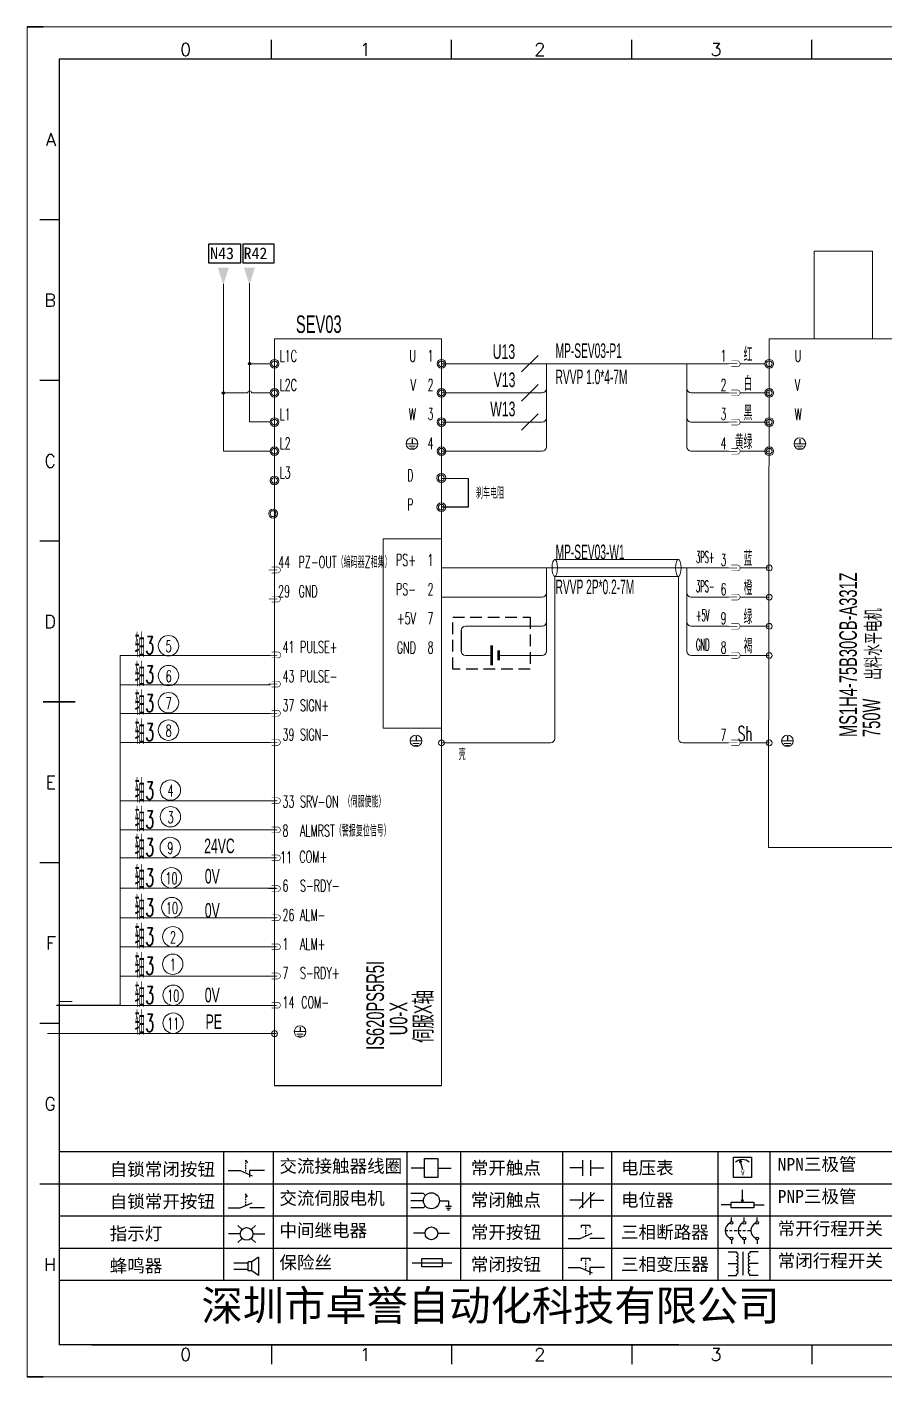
# Model space of a CAD drawing. Header units: millimetres. Extents: x 15130 to 37766, y 5931 to 11073.
# Drawn here: x 36306.5 to 36453.6, y 5930.6 to 6162.1 of the extents above; entities that cross this region are included whole.
import ezdxf
from ezdxf.enums import TextEntityAlignment as Align

# ---------------------------------------------------------------- set-up
doc = ezdxf.new("R2010")
doc.units = ezdxf.units.MM
doc.linetypes.add('DASHED', pattern=[0.75, 0.5, -0.25])
doc.layers.add('1', color=3, linetype='Continuous', lineweight=20)
doc.layers.add('Dimension', color=3, linetype='Continuous', lineweight=13)
for name, color, linetype in [('AE_BOR', 1, 'Continuous'), ('MISC', 2, 'Continuous'), ('SYMS', 7, 'Continuous')]:
    doc.layers.add(name, color=color, linetype=linetype)
doc.styles.get("Standard").update_dxf_attribs({"font": ''})
doc.styles.add('WD', font='romans.shx', dxfattribs={"bigfont": 'gbcbig.shx'})
doc.styles.add('样式 0', font='')
doc.styles.add('样式 8', font='arial.ttf')
doc.styles.add('汉字', font='')
doc.styles.get('Standard').set_extended_font_data('SimSun')
doc.styles.get('样式 0').set_extended_font_data('KaiTi_GB2312')
doc.styles.get('汉字').set_extended_font_data('新宋体')

# ---------------------------------------------------------------- blocks, each defined once
blk = doc.blocks.new('*U8')
at = {"linetype": 'ByBlock'}
for p, q in [((-1909.23, -780.45), (-1909.23, -780.67)), ((-1909.23, -780.45), (-1908.92, -780.84)), ((-1909.23, -780.84), (-1909.23, -781.05)), ((-1911.92, -782.07), (-1910.06, -782.07)), ((-1910.06, -782.07), (-1908.18, -782.88)), ((-1909.23, -781.23), (-1909.23, -781.44)), ((-1909.23, -781.61), (-1909.23, -781.83)), ((-1909.23, -782), (-1909.23, -782.21)), ((-1909.23, -782.38), (-1909.23, -782.43)), ((-1908.52, -783.07), (-1908.52, -782.07)), ((-1906.25, -782.07), (-1908.52, -782.07))]:
    blk.add_line(p, q, dxfattribs=at)
blk = doc.blocks.new('*U11')
at = {"linetype": 'ByBlock'}
for p, q in [((-1908.88, -791.17), (-1909.23, -790.71)), ((-1909.23, -790.71), (-1909.23, -790.92)), ((-1909.23, -791.09), (-1909.23, -791.31)), ((-1909.23, -791.48), (-1909.23, -791.69)), ((-1911.92, -792.89), (-1910.06, -792.89)), ((-1910.06, -792.89), (-1908.18, -792.08)), ((-1909.23, -791.86), (-1909.23, -792.08)), ((-1909.23, -792.25), (-1909.23, -792.47)), ((-1906.25, -792.89), (-1908.52, -792.89))]:
    blk.add_line(p, q, dxfattribs=at)
blk = doc.blocks.new('蜂鸣器')
at = {"linetype": 'ByBlock'}
for p, q in [((-1907.17, -795.53), (-1908.25, -796.26)), ((-1907.17, -795.53), (-1907.17, -798.41)), ((-1908.8, -796.48), (-1911.01, -796.48)), ((-1908.8, -797.46), (-1911.01, -797.46)), ((-1908.25, -796.26), (-1908.8, -796.26)), ((-1908.8, -797.68), (-1908.8, -796.26)), ((-1908.25, -797.68), (-1908.8, -797.68)), ((-1908.25, -797.68), (-1908.25, -796.26)), ((-1907.17, -798.41), (-1908.25, -797.68))]:
    blk.add_line(p, q, dxfattribs=at)
blk = doc.blocks.new('指示灯')
at = {"linetype": 'ByBlock'}
for p, q in [((-1854.25, -776.92), (-1856.06, -776.92)), ((-1854.62, -775.59), (-1853.97, -776.23)), ((-1851.9, -775.59), (-1852.54, -776.23)), ((-1852.26, -776.92), (-1850.45, -776.92)), ((-1854.62, -778.25), (-1853.97, -777.61)), ((-1851.9, -778.25), (-1852.54, -777.61))]:
    blk.add_line(p, q, dxfattribs=at)
blk.add_circle((-1853.26, -776.92), 0.992, dxfattribs=at)
blk = doc.blocks.new('交流接触器线圈')
at = {"linetype": 'ByBlock'}
for p, q in [((-1880.82, -781.77), (-1882.87, -781.77)), ((-1878.72, -781.77), (-1876.67, -781.77))]:
    blk.add_line(p, q, dxfattribs=at)
blk.add_lwpolyline([(-1880.82, -780.28), (-1878.72, -780.28), (-1878.72, -783.26), (-1880.82, -783.26)], close=True, dxfattribs=at)
blk = doc.blocks.new('交流伺服电机')
at = {"linetype": 'ByBlock'}
for p, q in [((-1880.97, -785.75), (-1882.94, -785.75)), ((-1880.97, -786.85), (-1882.94, -786.85)), ((-1880.97, -785.75), (-1880.65, -786.03)), ((-1878.49, -786.85), (-1877.07, -786.85)), ((-1877.07, -786.85), (-1877.07, -787.72)), ((-1880.97, -787.94), (-1882.94, -787.94)), ((-1880.97, -787.94), (-1880.65, -787.67)), ((-1877.54, -787.72), (-1876.59, -787.72)), ((-1877.38, -788.01), (-1876.75, -788.01)), ((-1877.23, -788.29), (-1876.9, -788.29))]:
    blk.add_line(p, q, dxfattribs=at)
blk.add_circle((-1879.73, -786.85), 1.24, dxfattribs=at)
blk = doc.blocks.new('中间继电器')
at = {"linetype": 'ByBlock'}
for p, q in [((-1880.72, -791.92), (-1882.54, -791.92)), ((-1878.74, -791.92), (-1876.92, -791.92))]:
    blk.add_line(p, q, dxfattribs=at)
blk.add_circle((-1879.73, -791.92), 0.992, dxfattribs=at)
blk = doc.blocks.new('保险丝')
at = {"linetype": 'ByBlock'}
blk.add_line((-1882.72, -796.49), (-1876.55, -796.49), dxfattribs=at)
blk.add_lwpolyline([(-1881.2, -795.86), (-1878.06, -795.86), (-1878.06, -797.12), (-1881.2, -797.12)], close=True, dxfattribs=at)
blk = doc.blocks.new('常开按钮')
at = {"linetype": 'ByBlock'}
for p, q in [((-1910.06, -787.73), (-1908.18, -786.93)), ((-1909.9, -785.68), (-1908.56, -785.68)), ((-1909.9, -785.68), (-1909.9, -786.07)), ((-1909.23, -785.68), (-1909.23, -785.89)), ((-1909.23, -786.06), (-1909.23, -786.28)), ((-1909.23, -786.45), (-1909.23, -786.67)), ((-1909.23, -786.84), (-1909.23, -787.05)), ((-1909.23, -787.22), (-1909.23, -787.38)), ((-1908.56, -785.68), (-1908.56, -786.07)), ((-1911.92, -787.73), (-1910.06, -787.73)), ((-1906.25, -787.73), (-1908.52, -787.73))]:
    blk.add_line(p, q, dxfattribs=at)
blk = doc.blocks.new('常开触点')
at = {"linetype": 'ByBlock'}
for p, q in [((-1853.82, -782.99), (-1853.82, -780.56)), ((-1852.6, -782.99), (-1852.6, -780.56)), ((-1853.82, -781.77), (-1855.88, -781.77)), ((-1852.6, -781.77), (-1850.55, -781.77))]:
    blk.add_line(p, q, dxfattribs=at)
blk = doc.blocks.new('常闭触点')
at = {"linetype": 'ByBlock'}
for p, q in [((-1853.82, -786.77), (-1855.88, -786.77)), ((-1852.01, -785.66), (-1854.43, -788.1)), ((-1853.82, -787.99), (-1853.82, -785.56)), ((-1852.6, -787.99), (-1852.6, -785.56)), ((-1852.6, -786.77), (-1850.55, -786.77))]:
    blk.add_line(p, q, dxfattribs=at)
blk = doc.blocks.new('常闭按钮')
at = {"linetype": 'ByBlock'}
for p, q in [((-1854.11, -790.83), (-1852.77, -790.83)), ((-1854.11, -790.83), (-1854.11, -791.22)), ((-1853.44, -790.83), (-1853.44, -791.04)), ((-1853.44, -791.21), (-1853.44, -791.43)), ((-1853.44, -791.6), (-1853.44, -791.82)), ((-1852.77, -790.83), (-1852.77, -791.22)), ((-1856.13, -792.28), (-1854.28, -792.28)), ((-1854.28, -792.28), (-1852.4, -793.09)), ((-1853.44, -791.99), (-1853.44, -792.2)), ((-1853.44, -792.37), (-1853.44, -792.53)), ((-1850.47, -792.28), (-1852.73, -792.28)), ((-1852.73, -792.28), (-1852.73, -793.43))]:
    blk.add_line(p, q, dxfattribs=at)
blk = doc.blocks.new('电压表')
at = {"linetype": 'ByBlock'}
for p, q in [((-1814.84, -780.75), (-1814.91, -781.13)), ((-1814.6, -781.05), (-1814.91, -781.13)), ((-1814.84, -780.75), (-1814.46, -782.26)), ((-1814.84, -780.75), (-1814.6, -781.05))]:
    blk.add_line(p, q, dxfattribs=at)
blk.add_lwpolyline([(-1815.84, -780.34), (-1813.07, -780.34), (-1813.07, -783.49), (-1815.84, -783.49)], close=True, dxfattribs=at)
blk.add_arc((-1814.46, -782.26), 1.56, 46.8313, 133.1687, dxfattribs=at)
at = {"linetype": 'ByBlock', "insert": (-1814.7, -782.39), "char_height": 0.75, "width": 0.6768, "attachment_point": 1}
blk.add_mtext('V', dxfattribs=at)
blk = doc.blocks.new('电位器')
at = {"linetype": 'ByBlock'}
for p, q in [((-1814.45, -787.3), (-1814.45, -785.39)), ((-1814.45, -787.3), (-1814.62, -786.96)), ((-1814.62, -786.96), (-1814.27, -786.96)), ((-1814.45, -787.3), (-1814.27, -786.96)), ((-1816.21, -787.75), (-1817.79, -787.75)), ((-1812.68, -787.75), (-1811.1, -787.75))]:
    blk.add_line(p, q, dxfattribs=at)
blk.add_lwpolyline([(-1816.21, -787.3), (-1812.68, -787.3), (-1812.68, -788.2), (-1816.21, -788.2)], close=True, dxfattribs=at)
blk = doc.blocks.new('三相断路器')
at = {"linetype": 'ByBlock'}
for p, q in [((-1816.17, -790.33), (-1816.17, -789.7)), ((-1814.17, -790.33), (-1814.17, -789.7)), ((-1812.18, -790.33), (-1812.18, -789.7)), ((-1817.14, -791.74), (-1816.72, -791.74)), ((-1816.45, -791.74), (-1816.03, -791.74)), ((-1816.17, -793.19), (-1816.17, -793.83)), ((-1815.76, -791.74), (-1815.34, -791.74)), ((-1815.07, -791.74), (-1814.65, -791.74)), ((-1814.38, -791.74), (-1813.96, -791.74)), ((-1814.17, -793.19), (-1814.17, -793.83)), ((-1813.69, -791.74), (-1813.27, -791.74)), ((-1812.18, -793.19), (-1812.18, -793.83))]:
    blk.add_line(p, q, dxfattribs=at)
for centre in [(-1816.17, -790.55), (-1814.17, -790.55), (-1812.18, -790.55), (-1816.17, -792.98), (-1814.17, -792.98), (-1812.18, -792.98)]:
    blk.add_circle(centre, 0.219, dxfattribs=at)
for centre in [(-1815.81, -791.74), (-1813.82, -791.74), (-1811.83, -791.74)]:
    blk.add_arc(centre, 1.32, 115.5791, 244.4209, dxfattribs=at)
blk = doc.blocks.new('三相变压器')
at = {"linetype": 'ByBlock'}
for p, q in [((-1816.69, -795.03), (-1815.37, -795.03)), ((-1815.37, -795.03), (-1815.37, -795.24)), ((-1814.34, -798.7), (-1814.34, -795.04)), ((-1812, -795.03), (-1813.32, -795.03)), ((-1813.32, -795.03), (-1813.32, -795.24)), ((-1816.69, -796.87), (-1815.37, -796.87)), ((-1812, -796.87), (-1813.32, -796.87)), ((-1816.69, -798.71), (-1815.37, -798.71)), ((-1815.37, -798.71), (-1815.37, -798.5)), ((-1813.32, -798.71), (-1813.32, -798.5)), ((-1812, -798.71), (-1813.32, -798.71))]:
    blk.add_line(p, q, dxfattribs=at)
for centre, start, end in [((-1815.37, -795.51), 270, 90), ((-1815.37, -796.06), 270, 90), ((-1813.32, -795.51), 90, 270), ((-1813.32, -796.06), 90, 270), ((-1815.37, -796.6), 270, 90), ((-1815.37, -797.14), 270, 90), ((-1815.37, -797.68), 270, 90), ((-1815.37, -798.23), 270, 90), ((-1813.32, -796.6), 90, 270), ((-1813.32, -797.14), 90, 270), ((-1813.32, -797.68), 90, 270), ((-1813.32, -798.23), 90, 270)]:
    blk.add_arc(centre, 0.271, start, end, dxfattribs=at)
blk = doc.blocks.new('电控横A4')
for p, q in [((292, -5), (5, -5)), ((5, -5), (5, -205)), ((10.03, -205), (289.53, -205)), ((130.8, -205), (190.75, -205))]:
    blk.add_line(p, q)
at = {"lineweight": 9, "ltscale": 0.1}
for p, q in [((5, -151.57), (7, -151.57)), ((101.34, -205), (130.8, -205)), ((129.44, -205), (129.44, -205)), ((129.44, -205), (129.44, -205)), ((129.44, -205), (129.44, -205)), ((129.44, -205), (129.44, -205))]:
    blk.add_line(p, q, dxfattribs=at)
at = {"linetype": 'ByBlock'}
for p, q in [((292, -175), (5, -175)), ((292, -180), (5, -180)), ((292, -185), (5, -185)), ((292, -190), (5, -190)), ((292, -195), (5, -195))]:
    blk.add_line(p, q, dxfattribs=at)
at = {"color": 0, "lineweight": -2}
for p, q in [((30.58, -175), (30.58, -195)), ((38.26, -175), (38.26, -195)), ((59.05, -175), (59.05, -195)), ((67.4, -175), (67.4, -195)), ((83.26, -175), (83.26, -195)), ((90.91, -175), (90.91, -195)), ((107.4, -175), (107.4, -195)), ((115.5, -175), (115.5, -195))]:
    blk.add_line(p, q, dxfattribs=at)
at = {"color": 0, "ltscale": 2}
blk.add_line((101.34, -205), (5, -205), dxfattribs=at)
at = {"layer": 'AE_BOR', "lineweight": 30}
for p, q in [((2.53, 0), (0, 0)), ((0, -210), (2.53, -210))]:
    blk.add_line(p, q, dxfattribs=at)
at = {"layer": 'AE_BOR', "color": 1, "lineweight": 15}
for p, q in [((0, 0), (297, 0)), ((0, -210), (0, 0)), ((297, -210), (0, -210))]:
    blk.add_line(p, q, dxfattribs=at)
at = {"layer": 'AE_BOR'}
for p, q in [((38.03, -5), (38.03, -2)), ((66.03, -5), (66.03, -2)), ((94.03, -5), (94.03, -2)), ((122.03, -5), (122.03, -2)), ((5, -30), (2, -30)), ((5, -55), (2, -55)), ((5, -80), (2, -80)), ((5, -130), (2, -130)), ((5, -155), (2, -155)), ((5, -180), (2, -180)), ((38.03, -205), (38.03, -208)), ((66.03, -205), (66.03, -208)), ((94.03, -205), (94.03, -208)), ((122.03, -205), (122.03, -208))]:
    blk.add_line(p, q, dxfattribs=at)
at = {"layer": 'AE_BOR', "color": 2, "lineweight": 30}
blk.add_line((2.5, -105), (7.5, -105), dxfattribs=at)
at = {"linetype": 'ByBlock'}
for name, p in [('*U8', (1943.19, 604.18)), ('交流接触器线圈', (1942.62, 604.27)), ('常开触点', (1940.27, 604.3)), ('电压表', (1925.71, 604.52)), ('*U11', (1943.19, 609.18)), ('交流伺服电机', (1942.62, 604.27)), ('常闭触点', (1940.27, 604.3)), ('电位器', (1925.71, 604.52)), ('指示灯', (1887.41, 589.18)), ('中间继电器', (1942.62, 604.27)), ('常开按钮', (1996.06, 599.3)), ('三相断路器', (1925.71, 604.52)), ('三相变压器', (1925.71, 604.52)), ('蜂鸣器', (1943.19, 604.18)), ('保险丝', (1942.62, 604.27)), ('常闭按钮', (1940.27, 599.3))]:
    blk.add_blockref(name, p, dxfattribs=at)
at = {"char_height": 2, "attachment_point": 1, "style": '汉字'}
for s, insert in [('{\\fKaiTi_GB2312|b0|i0|c134|p49;自锁常闭按钮}', (12.86, -176.69)), ('{\\fKaiTi_GB2312|b0|i0|c134|p49;交流接触器线圈}', (39.25, -176.19)), ('{\\fKaiTi_GB2312|b0|i0|c134|p49;常开触点}', (69.01, -176.48)), ('{\\fKaiTi_GB2312|b0|i0|c134|p49;电压表}', (92.37, -176.47)), ('{\\fKaiTi_GB2312|b0|i0|c134|p49;NPN三极管}', (116.73, -175.91)), ('{\\fKaiTi_GB2312|b0|i0|c134|p49;自锁常开按钮}', (12.86, -181.69)), ('{\\fKaiTi_GB2312|b0|i0|c134|p49;交流伺服电机}', (39.25, -181.19)), ('{\\fKaiTi_GB2312|b0|i0|c134|p49;常闭触点}', (69.01, -181.48)), ('{\\fKaiTi_GB2312|b0|i0|c134|p49;电位器}', (92.37, -181.47)), ('{\\fKaiTi_GB2312|b0|i0|c134|p49;PNP三极管}', (116.73, -180.91)), ('{\\fKaiTi_GB2312|b0|i0|c134|p49;指示灯}', (12.86, -186.69)), ('{\\fKaiTi_GB2312|b0|i0|c134|p49;中间继电器}', (39.25, -186.19)), ('{\\fKaiTi_GB2312|b0|i0|c134|p49;常开按钮}', (69.01, -186.48)), ('{\\fKaiTi_GB2312|b0|i0|c134|p49;三相断路器}', (92.37, -186.47)), ('{\\fKaiTi_GB2312|b0|i0|c134|p49;常开行程开关}', (116.73, -185.91)), ('{\\fKaiTi_GB2312|b0|i0|c134|p49;保险丝}', (39.25, -191.19)), ('{\\fKaiTi_GB2312|b0|i0|c134|p49;常闭行程开关}', (116.73, -190.91)), ('{\\fKaiTi_GB2312|b0|i0|c134|p49;蜂鸣器}', (12.86, -191.69)), ('{\\fKaiTi_GB2312|b0|i0|c134|p49;常闭按钮}', (69.01, -191.48)), ('{\\fKaiTi_GB2312|b0|i0|c134|p49;三相变压器}', (92.37, -191.47))]:
    blk.add_mtext(s, dxfattribs=dict(at, insert=insert))
at = {"color": 0, "lineweight": -2, "insert": (27.14, -196.53), "char_height": 4.7064, "width": 96.1138, "attachment_point": 1}
blk.add_mtext('深圳市卓誉自动化科技有限公司', dxfattribs=at)
at = {"layer": 'AE_BOR', "style": 'WD'}
for s, p in [('0', (24.67, -4.5)), ('1', (52.6, -4.5)), ('2', (79.75, -4.5)), ('3', (107.15, -4.5)), ('0', (24.67, -207.5)), ('1', (52.6, -207.5)), ('2', (79.75, -207.5)), ('3', (107.15, -207.5))]:
    blk.add_text(s, height=2, dxfattribs=at).set_placement(p, align=Align.CENTER)
for s, p in [('A', (4.5, -17.5)), ('B', (4.5, -42.5)), ('C', (4.5, -67.5)), ('D', (4.5, -92.5)), ('E', (4.5, -117.5)), ('F', (4.5, -142.5)), ('G', (4.5, -167.5)), ('H', (4.5, -192.5))]:
    blk.add_text(s, height=2, dxfattribs=at).set_placement(p, align=Align.MIDDLE_RIGHT)
blk = doc.blocks.new('WDDOT')
blk.add_hatch(color=256).paths.add_polyline_path([(0.5, 0, 1), (-0.5, 0, 1)])
blk.add_circle((0, 0), 0.5)

msp = doc.modelspace()

# ---------------------------------------------------------------- hatches: boundary and pattern name
for points in [[(36339.247, 6120.833), (36340.183, 6117.915), (36341.118, 6120.833)], [(36343.725, 6120.833), (36344.66, 6117.915), (36345.595, 6120.833)]]:
    msp.add_hatch(color=256).paths.add_polyline_path(points)
h = msp.add_hatch(color=256)
edge = h.paths.add_edge_path()
edge.add_arc((36344.68, 6104.367), 0.197, 0, 360)
h = msp.add_hatch(color=256)
edge = h.paths.add_edge_path()
edge.add_arc((36340.193, 6099.365), 0.197, 0, 360)

# ---------------------------------------------------------------- linework, layer by layer
at = {"lineweight": 0}
for p, q in [((36377.587, 6104.371), (36426.784, 6104.371)), ((36395.602, 6090.121), (36395.602, 6104.371)), ((36419.651, 6090.121), (36419.651, 6104.371)), ((36428.784, 6104.371), (36433.026, 6104.371)), ((36377.587, 6099.371), (36394.852, 6099.371)), ((36426.784, 6099.371), (36420.401, 6099.371)), ((36433.776, 6099.371), (36428.784, 6099.371)), ((36377.587, 6094.371), (36394.852, 6094.371)), ((36426.784, 6094.371), (36420.401, 6094.371)), ((36433.776, 6094.367), (36428.784, 6094.367)), ((36371.64, 6090.655), (36373.428, 6090.655)), ((36371.972, 6090.227), (36373.096, 6090.227)), ((36372.258, 6089.88), (36372.831, 6089.88)), ((36377.587, 6089.371), (36394.852, 6089.371)), ((36426.784, 6089.371), (36420.401, 6089.371)), ((36433.776, 6089.363), (36428.784, 6089.363)), ((36438.13, 6090.655), (36439.919, 6090.655)), ((36438.462, 6090.227), (36439.586, 6090.227)), ((36438.748, 6089.88), (36439.321, 6089.88)), ((36397.032, 6070.819), (36418.193, 6070.821)), ((36426.784, 6069.355), (36377.587, 6069.355)), ((36395.602, 6055.105), (36395.602, 6069.355)), ((36419.651, 6055.105), (36419.651, 6069.355)), ((36433.776, 6069.351), (36428.784, 6069.351)), ((36397.011, 6067.89), (36397.011, 6040.097)), ((36397.011, 6067.89), (36418.193, 6067.89)), ((36418.193, 6067.89), (36418.193, 6040.105)), ((36377.587, 6064.355), (36394.852, 6064.355)), ((36426.784, 6064.355), (36420.401, 6064.355)), ((36433.776, 6064.347), (36428.784, 6064.347)), ((36381.715, 6059.355), (36394.852, 6059.355)), ((36426.784, 6059.355), (36420.401, 6059.355)), ((36433.776, 6059.347), (36428.784, 6059.347)), ((36386.192, 6054.355), (36381.715, 6054.355)), ((36387.388, 6054.355), (36394.852, 6054.355)), ((36426.784, 6054.355), (36420.401, 6054.355)), ((36433.776, 6054.347), (36428.784, 6054.347)), ((36372.325, 6039.69), (36374.113, 6039.69)), ((36372.657, 6039.261), (36373.781, 6039.261)), ((36372.942, 6038.915), (36373.516, 6038.915)), ((36377.587, 6039.347), (36396.261, 6039.347)), ((36426.784, 6039.355), (36418.943, 6039.355)), ((36433.776, 6039.347), (36428.784, 6039.347)), ((36436.006, 6039.69), (36437.795, 6039.69)), ((36436.339, 6039.261), (36437.463, 6039.261)), ((36436.624, 6038.915), (36437.197, 6038.915)), ((36354.231, 5989.825), (36352.442, 5989.825)), ((36353.899, 5989.396), (36352.774, 5989.396)), ((36353.613, 5989.049), (36353.04, 5989.049))]:
    msp.add_line(p, q, dxfattribs=at)
for p, q in [((36372.534, 6091.452), (36372.534, 6090.662)), ((36439.024, 6091.452), (36439.024, 6090.662)), ((36377.587, 6084.774), (36382.172, 6084.704)), ((36382.172, 6084.704), (36382.172, 6079.774)), ((36382.172, 6079.774), (36377.587, 6079.774)), ((36380.965, 6058.605), (36380.965, 6055.105)), ((36373.219, 6040.487), (36373.219, 6039.697)), ((36436.901, 6040.487), (36436.901, 6039.697)), ((36353.337, 5990.621), (36353.337, 5989.831)), ((36348.959, 5980.566), (36377.587, 5980.566))]:
    msp.add_line(p, q)
at = {"color": 0, "linetype": 'Continuous', "lineweight": 13}
msp.add_line((36322.494, 6054.309), (36322.494, 5994.319), dxfattribs=at)
at = {"color": 0, "lineweight": -3}
msp.add_line((36322.494, 5994.319), (36311.588, 5994.305), dxfattribs=at)
at = {"color": 1, "lineweight": -2}
for points in [[(36337.688, 6124.949), (36343.104, 6124.949), (36343.104, 6121.606), (36337.688, 6121.606)], [(36343.603, 6124.949), (36348.829, 6124.949), (36348.829, 6121.606), (36343.603, 6121.606)]]:
    msp.add_lwpolyline(points, close=True, dxfattribs=at)
at = {"lineweight": 0}
for points in [[(36441.457, 6123.654), (36451.457, 6123.654), (36451.457, 6108.654), (36441.457, 6108.654)], [(36433.776, 6108.654), (36458.776, 6108.654), (36458.659, 6021.403), (36433.659, 6021.403)], [(36377.587, 6074.355), (36367.587, 6074.355), (36367.587, 6041.855), (36377.587, 6041.855)]]:
    msp.add_lwpolyline(points, close=True, dxfattribs=at)
msp.add_lwpolyline([(36348.959, 5980.566), (36348.959, 6108.654), (36377.587, 6108.654), (36377.587, 5980.566)], dxfattribs=at)
at = {"color": 3, "lineweight": 0, "const_width": 0.1, "flags": 128}
for points in [[(36428.284, 6104.371), (36426.784, 6104.371)], [(36428.284, 6099.371), (36426.784, 6099.371)], [(36428.284, 6094.371), (36426.784, 6094.371)], [(36428.284, 6089.371), (36426.784, 6089.371)], [(36349.459, 6069.005), (36347.959, 6069.005)], [(36428.284, 6069.355), (36426.784, 6069.355)], [(36349.459, 6064.005), (36347.959, 6064.005)], [(36428.284, 6064.355), (36426.784, 6064.355)], [(36428.284, 6059.355), (36426.784, 6059.355)], [(36428.284, 6054.355), (36426.784, 6054.355)], [(36349.459, 6054.325), (36347.959, 6054.325)], [(36349.459, 6049.43), (36347.959, 6049.43)], [(36349.459, 6044.43), (36347.959, 6044.43)], [(36349.459, 6039.43), (36347.959, 6039.43)], [(36428.284, 6039.355), (36426.784, 6039.355)], [(36349.459, 6029.43), (36347.959, 6029.43)], [(36349.459, 6024.426), (36347.959, 6024.426)], [(36349.459, 6019.631), (36347.959, 6019.631)], [(36349.459, 6014.363), (36347.959, 6014.363)], [(36349.459, 6009.359), (36347.959, 6009.359)], [(36349.459, 6004.371), (36347.959, 6004.371)], [(36349.459, 5999.367), (36347.959, 5999.367)], [(36349.459, 5994.367), (36347.959, 5994.367)]]:
    msp.add_lwpolyline(points, dxfattribs=at)
for points in [[(36427.284, 6104.871), (36428.284, 6104.871, -1), (36428.284, 6103.871), (36427.284, 6103.871)], [(36427.284, 6099.871), (36428.284, 6099.871, -1), (36428.284, 6098.871), (36427.284, 6098.871)], [(36427.284, 6094.871), (36428.284, 6094.871, -1), (36428.284, 6093.871), (36427.284, 6093.871)], [(36427.284, 6089.871), (36428.284, 6089.871, -1), (36428.284, 6088.871), (36427.284, 6088.871)], [(36348.459, 6069.505), (36349.459, 6069.505, -1), (36349.459, 6068.505), (36348.459, 6068.505)], [(36427.284, 6069.855), (36428.284, 6069.855, -1), (36428.284, 6068.855), (36427.284, 6068.855)], [(36348.459, 6064.505), (36349.459, 6064.505, -1), (36349.459, 6063.505), (36348.459, 6063.505)], [(36427.284, 6064.855), (36428.284, 6064.855, -1), (36428.284, 6063.855), (36427.284, 6063.855)], [(36427.284, 6059.855), (36428.284, 6059.855, -1), (36428.284, 6058.855), (36427.284, 6058.855)], [(36348.459, 6054.93), (36349.459, 6054.93, -1.1555316), (36349.459, 6053.93), (36348.459, 6053.93)], [(36427.284, 6054.855), (36428.284, 6054.855, -1), (36428.284, 6053.855), (36427.284, 6053.855)], [(36348.459, 6049.93), (36349.459, 6049.93, -1), (36349.459, 6048.93), (36348.459, 6048.93)], [(36348.459, 6044.93), (36349.459, 6044.93, -1), (36349.459, 6043.93), (36348.459, 6043.93)], [(36348.459, 6039.93), (36349.459, 6039.93, -1), (36349.459, 6038.93), (36348.459, 6038.93)], [(36427.284, 6039.855), (36428.284, 6039.855, -1), (36428.284, 6038.855), (36427.284, 6038.855)], [(36348.459, 6029.93), (36349.459, 6029.93, -1), (36349.459, 6028.93), (36348.459, 6028.93)], [(36348.459, 6024.926), (36349.459, 6024.926, -1), (36349.459, 6023.926), (36348.459, 6023.926)], [(36348.459, 6020.131), (36349.459, 6020.131, -1), (36349.459, 6019.131), (36348.459, 6019.131)], [(36348.459, 6014.863), (36349.459, 6014.863, -1), (36349.459, 6013.863), (36348.459, 6013.863)], [(36348.459, 6009.859), (36349.459, 6009.859, -1), (36349.459, 6008.859), (36348.459, 6008.859)], [(36348.459, 6004.871), (36349.459, 6004.871, -1), (36349.459, 6003.871), (36348.459, 6003.871)], [(36348.459, 5999.867), (36349.459, 5999.867, -1), (36349.459, 5998.867), (36348.459, 5998.867)], [(36348.459, 5994.867), (36349.459, 5994.867, -1), (36349.459, 5993.867), (36348.459, 5993.867)]]:
    msp.add_lwpolyline(points, format="xyb", dxfattribs=at)
at = {"color": 6, "linetype": 'DASHED', "ltscale": 4}
msp.add_lwpolyline([(36379.505, 6060.917), (36392.791, 6060.917), (36392.791, 6052.019), (36379.505, 6052.019)], close=True, dxfattribs=at)
at = {"color": 3}
for points in [[(36386.192, 6056.053, 0.5, 0.5, 0), (36386.192, 6052.657, 2, 2, 0)], [(36387.388, 6055.204, 0.5, 0.5, 0), (36387.388, 6053.506, 2, 2, 0)]]:
    msp.add_lwpolyline(points, format="xyseb", dxfattribs=at)
for centre in [(36344.68, 6104.367), (36340.193, 6099.365)]:
    msp.add_circle(centre, 0.197)
at = {"lineweight": 0}
for centre, radius in [((36348.959, 6104.371), 0.75), ((36348.959, 6104.371), 0.5), ((36377.587, 6104.371), 0.75), ((36377.587, 6104.371), 0.5), ((36433.776, 6104.371), 0.75), ((36433.776, 6104.371), 0.5), ((36348.959, 6099.371), 0.75), ((36348.959, 6099.371), 0.5), ((36377.587, 6099.371), 0.75), ((36377.587, 6099.371), 0.5), ((36433.776, 6099.371), 0.75), ((36433.776, 6099.371), 0.5), ((36348.959, 6094.367), 0.75), ((36348.959, 6094.367), 0.5), ((36377.587, 6094.371), 0.75), ((36377.587, 6094.371), 0.5), ((36433.776, 6094.367), 0.75), ((36433.776, 6094.367), 0.5), ((36372.534, 6090.662), 1), ((36439.024, 6090.662), 1), ((36348.959, 6089.367), 0.75), ((36348.959, 6089.367), 0.5), ((36377.587, 6089.371), 0.75), ((36377.587, 6089.371), 0.5), ((36433.776, 6089.363), 0.75), ((36433.776, 6089.363), 0.5), ((36348.959, 6084.363), 0.75), ((36348.959, 6084.363), 0.5), ((36377.553, 6084.774), 0.75), ((36377.553, 6084.774), 0.5), ((36377.553, 6079.774), 0.75), ((36377.553, 6079.774), 0.5), ((36348.709, 6078.662), 0.75), ((36348.709, 6078.662), 0.5), ((36433.776, 6069.351), 0.5), ((36433.776, 6064.347), 0.5), ((36433.776, 6059.347), 0.5), ((36330.778, 6056.012), 1.75), ((36433.776, 6054.347), 0.5), ((36330.778, 6050.878), 1.75), ((36330.778, 6046.241), 1.75), ((36330.778, 6041.535), 1.75), ((36373.219, 6039.697), 1), ((36436.901, 6039.697), 1), ((36377.587, 6039.347), 0.5), ((36433.776, 6039.347), 0.5), ((36331.113, 6031.247), 1.75), ((36331.113, 6026.679), 1.75), ((36331.078, 6021.412), 1.75), ((36331.275, 6016.206), 1.75), ((36331.359, 6011.109), 1.75), ((36331.513, 6006.097), 1.75), ((36331.513, 6001.391), 1.75), ((36331.568, 5996.069), 1.75), ((36331.568, 5991.281), 1.75), ((36348.968, 5989.481), 0.5), ((36353.337, 5989.831), 1)]:
    msp.add_circle(centre, radius, dxfattribs=at)
for centre, radius, start, end in [((36344.692, 6099.383), 0.336, 0, 180), ((36394.852, 6100.121), 0.75, 270, 0), ((36420.401, 6100.121), 0.75, 180, 270), ((36394.852, 6095.121), 0.75, 270, 0), ((36420.401, 6095.121), 0.75, 180, 270), ((36394.852, 6090.121), 0.75, 270, 0), ((36420.401, 6090.121), 0.75, 180, 270), ((36394.852, 6065.105), 0.75, 270, 0), ((36420.401, 6065.105), 0.75, 180, 270), ((36381.715, 6058.605), 0.75, 90, 180), ((36394.852, 6060.105), 0.75, 270, 0), ((36420.401, 6060.105), 0.75, 180, 270), ((36381.715, 6055.105), 0.75, 180, 270), ((36394.852, 6055.105), 0.75, 270, 0), ((36420.401, 6055.105), 0.75, 180, 270), ((36396.261, 6040.097), 0.75, 270, 0), ((36418.943, 6040.105), 0.75, 180, 270)]:
    msp.add_arc(centre, radius, start, end, dxfattribs=at)
msp.add_ellipse((36397.011, 6069.355), major_axis=(0, 1.465), ratio=0.3169375, dxfattribs=at)
at = {"lineweight": 0, "extrusion": (0, 0, -1)}
msp.add_ellipse((36418.193, 6069.355), major_axis=(0, 1.465), ratio=0.3169375, dxfattribs=at)
at = {"layer": '1', "color": 7, "linetype": 'Continuous', "lineweight": 13}
for p, q in [((36344.699, 6104.366), (36348.215, 6104.366)), ((36344.356, 6099.383), (36340.204, 6099.383)), ((36345.028, 6099.383), (36348.237, 6099.383)), ((36322.494, 6054.309), (36348.218, 6054.309)), ((36322.541, 6049.317), (36348.218, 6049.317)), ((36322.541, 6044.4), (36348.218, 6044.4)), ((36322.494, 6039.403), (36348.218, 6039.403)), ((36349.262, 6029.383), (36322.494, 6029.383)), ((36349.262, 6024.442), (36322.494, 6024.442)), ((36349.247, 6019.662), (36322.494, 6019.662)), ((36349.247, 6014.456), (36322.494, 6014.456)), ((36349.244, 6009.359), (36322.494, 6009.359)), ((36349.262, 6004.345), (36322.494, 6004.345)), ((36349.262, 5999.338), (36322.494, 5999.338)), ((36349.268, 5994.319), (36322.5, 5994.319)), ((36348.959, 5980.566), (36377.587, 5980.566))]:
    msp.add_line(p, q, dxfattribs=at)
at = {"layer": '1', "color": 2, "linetype": 'Continuous', "lineweight": 13}
msp.add_line((36349.244, 5989.531), (36310.051, 5989.534), dxfattribs=at)
at = {"layer": '1', "color": 7, "linetype": 'Continuous', "lineweight": 13}
for points in [[(36340.204, 6118.059), (36340.204, 6089.373), (36348.214, 6089.373)], [(36348.272, 6094.409), (36344.681, 6094.409), (36344.681, 6118.193)]]:
    msp.add_lwpolyline(points, dxfattribs=at)
at = {"layer": 'Dimension', "lineweight": 0}
for p, q in [((36391.327, 6102.957), (36394.155, 6105.785)), ((36391.327, 6097.957), (36394.155, 6100.785)), ((36391.327, 6092.957), (36394.155, 6095.785))]:
    msp.add_line(p, q, dxfattribs=at)

# ---------------------------------------------------------------- block references
at = {"xscale": 1.1025, "yscale": 1.1025, "zscale": 1.1025}
msp.add_blockref('电控横A4', (36306.525, 6162.124), dxfattribs=at)
at = {"layer": 'SYMS', "color": 0, "lineweight": -3, "xscale": 0.25, "yscale": 0.25, "zscale": 0.25, "rotation": 90}
for p in [(36344.68, 6104.367), (36340.193, 6099.365)]:
    msp.add_blockref('WDDOT', p, dxfattribs=at)
at = {"layer": 'SYMS', "lineweight": -3, "xscale": 0.25, "yscale": 0.25, "zscale": 0.25, "rotation": 90}
for p in [(36344.68, 6104.367), (36340.193, 6099.365)]:
    msp.add_blockref('WDDOT', p, dxfattribs=at)

# ---------------------------------------------------------------- texts
at = {"lineweight": 0, "style": 'WD', "width": 0.6}
for s, p in [('L1C', (36349.827, 6104.721)), ('1', (36425.423, 6104.729)), ('U', (36438.144, 6104.721)), ('L2C', (36349.827, 6099.721)), ('2', (36425.423, 6099.729)), ('V', (36438.144, 6099.721)), ('L1', (36349.827, 6094.717)), ('3', (36425.423, 6094.725)), ('W', (36438.144, 6094.717)), ('L2', (36349.827, 6089.717)), ('4', (36425.423, 6089.721)), ('L3', (36349.827, 6084.713)), ('刹车电阻', (36383.508, 6081.225)), ('44', (36349.577, 6069.355)), ('PZ-OUT（编码器Z相集）', (36353.077, 6069.355)), ('3', (36425.423, 6069.709)), ('29', (36349.577, 6064.355)), ('GND', (36353.077, 6064.355)), ('6', (36425.423, 6064.705)), ('9', (36425.423, 6059.705)), ('41', (36350.327, 6054.78)), ('PULSE+', (36353.327, 6054.78)), ('8', (36425.423, 6054.705)), ('43', (36350.327, 6049.78)), ('PULSE-', (36353.327, 6049.78)), ('37', (36350.327, 6044.78)), ('SIGN+', (36353.327, 6044.78)), ('39', (36350.327, 6039.78)), ('SIGN-', (36353.327, 6039.78)), ('7', (36425.423, 6039.705)), ('33', (36350.327, 6028.292)), ('SRV-ON （伺服使能）', (36353.327, 6028.292)), ('8', (36350.327, 6023.288)), ('ALMRST（警报复位信号） ', (36353.327, 6023.288)), ('11', (36349.921, 6018.705)), ('COM+', (36353.216, 6018.814)), ('6', (36350.327, 6013.857)), ('S-RDY-', (36353.327, 6013.857)), ('26', (36350.327, 6008.853)), ('ALM- ', (36353.327, 6008.853)), ('1', (36350.327, 6003.865)), ('ALM+', (36353.327, 6003.865)), ('7', (36350.327, 5998.861)), ('S-RDY+', (36353.327, 5998.861)), ('14', (36350.327, 5993.861)), ('COM-', (36353.539, 5993.861))]:
    msp.add_text(s, height=2, dxfattribs=at).set_placement(p)
for s, height, p in [('U', 2, (36373.219, 6104.721)), ('1', 2, (36376.219, 6104.729)), ('红', 2.5, (36430.888, 6104.721)), ('V', 2, (36373.219, 6099.721)), ('2', 2, (36376.219, 6099.729)), ('白', 2.5, (36430.888, 6099.721)), ('W', 2, (36373.219, 6094.721)), ('3', 2, (36376.219, 6094.725)), ('黑', 2.5, (36430.888, 6094.717)), ('4', 2, (36376.219, 6089.721)), ('黄绿', 2.5, (36430.888, 6089.717)), ('D', 2, (36372.778, 6084.214)), ('P', 2, (36372.778, 6079.214)), ('Sh', 2.5, (36430.888, 6039.701))]:
    msp.add_text(s, height=height, dxfattribs=at).set_placement(p, align=Align.RIGHT)
at = {"color": 6, "lineweight": 0, "style": 'WD', "width": 0.6}
for s, height, p in [('PS+', 2, (36373.219, 6069.705)), ('1', 2, (36376.219, 6069.705)), ('蓝', 2.5, (36430.888, 6069.701)), ('PS-', 2, (36373.219, 6064.705)), ('2', 2, (36376.219, 6064.705)), ('橙', 2.5, (36430.888, 6064.701)), ('+5V', 2, (36373.219, 6059.705)), ('7', 2, (36376.219, 6059.705)), ('绿', 2.5, (36430.888, 6059.701)), ('GND', 2, (36373.219, 6054.701)), ('8', 2, (36376.219, 6054.701)), ('褐', 2.5, (36430.888, 6054.701)), ('壳', 2, (36381.722, 6036.419))]:
    msp.add_text(s, height=height, dxfattribs=at).set_placement(p, align=Align.RIGHT)
at = {"color": 6, "lineweight": 0, "style": 'WD', "width": 0.4}
for s, p in [('3PS+', (36421.221, 6070.201)), ('3PS-', (36421.221, 6065.201)), ('+5V', (36421.221, 6060.201)), ('GND', (36421.221, 6055.201))]:
    msp.add_text(s, height=2, dxfattribs=at).set_placement(p)
at = {"lineweight": 0, "style": 'WD', "width": 0.6}
for s, height, p in [('轴', 4, (36325.848, 6056.25)), ('3', 3, (36327.571, 6056.08)), ('5', 2, (36330.805, 6055.915)), ('轴', 4, (36325.848, 6051.258)), ('3', 3, (36327.571, 6051.088)), ('6', 2, (36330.805, 6050.781)), ('轴', 4, (36325.848, 6046.341)), ('3', 3, (36327.571, 6046.172)), ('7', 2, (36330.805, 6046.144)), ('轴', 4, (36325.848, 6041.344)), ('3', 3, (36327.571, 6041.175)), ('8', 2, (36330.805, 6041.438)), ('轴', 4, (36325.848, 6031.324)), ('3', 3, (36327.571, 6031.155)), ('4', 2, (36331.14, 6031.15)), ('轴', 4, (36325.848, 6026.383)), ('3', 3, (36327.571, 6026.213)), ('3', 2, (36331.14, 6026.582)), ('轴', 4, (36325.848, 6021.603)), ('3', 3, (36327.571, 6021.433)), ('9', 2, (36331.104, 6021.315)), ('轴', 4, (36325.848, 6016.397)), ('3', 3, (36327.571, 6016.227)), ('10', 2, (36331.301, 6016.109)), ('轴', 4, (36325.848, 6011.3)), ('3', 3, (36327.571, 6011.131)), ('10', 2, (36331.386, 6011.012)), ('轴', 4, (36325.848, 6006.286)), ('3', 3, (36327.571, 6006.117)), ('2', 2, (36331.539, 6006.001)), ('轴', 4, (36325.848, 6001.279)), ('3', 3, (36327.571, 6001.109)), ('1', 2, (36331.539, 6001.294)), ('轴', 4, (36325.848, 5996.26)), ('3', 3, (36327.571, 5996.09)), ('10', 2, (36331.594, 5995.972)), ('轴', 4, (36325.848, 5991.472)), ('3', 3, (36327.571, 5991.302)), ('11', 2, (36331.594, 5991.184))]:
    msp.add_text(s, height=height, dxfattribs=at).set_placement(p, align=Align.MIDDLE)
at = {"layer": 'Dimension', "lineweight": 0, "style": '样式 8', "width": 0.6}
for s, height, p in [('SEV03', 3, (36352.633, 6109.654)), ('24VC', 2.5, (36336.898, 6020.428)), ('0V', 2.5, (36337.013, 6015.231)), ('0V', 2.5, (36337.013, 6009.375)), ('0V', 2.5, (36337.013, 5994.856)), ('PE', 2.5, (36337.155, 5990.297))]:
    msp.add_text(s, height=height, dxfattribs=at).set_placement(p)
for s, p in [('U13', (36390.215, 6105.21)), ('V13', (36390.256, 6100.371)), ('W13', (36390.256, 6095.371))]:
    msp.add_text(s, height=2.5, dxfattribs=at).set_placement(p, align=Align.RIGHT)
at = {"layer": 'Dimension', "color": 3, "lineweight": 0, "style": '样式 8', "width": 0.5}
for s, p in [('MP-SEV03-P1', (36397.147, 6105.371)), ('MP-SEV03-W1', (36397.147, 6070.855))]:
    msp.add_text(s, height=2.5, dxfattribs=at).set_placement(p)
at = {"layer": 'Dimension', "color": 1, "lineweight": 0, "style": '样式 8', "width": 0.5}
for s, p in [('RVVP 1.0*4-7M', (36397.147, 6103.371)), ('RVVP 2P*0.2-7M', (36397.147, 6067.355))]:
    msp.add_text(s, height=2.5, dxfattribs=at).set_placement(p, align=Align.TOP_LEFT)
at = {"layer": 'Dimension', "color": 6, "lineweight": 0, "style": '样式 8', "width": 0.6}
for s, p in [('MS1H4-75B30CB-A331Z', (36448.793, 6040.362)), ('IS620PS5R5I', (36367.721, 5986.7))]:
    msp.add_text(s, height=3, rotation=90, dxfattribs=at).set_placement(p)
at = {"layer": 'Dimension', "color": 3, "lineweight": 0, "style": '样式 8', "width": 0.6}
msp.add_text('出料水平电机', height=2.5, rotation=90, dxfattribs=at).set_placement((36452.828, 6050.162))
at = {"layer": 'Dimension', "lineweight": 0, "style": '样式 8', "width": 0.6}
for s, p in [('750W', (36452.793, 6040.362)), ('伺服X轴', (36375.918, 5987.908)), ('U0-X', (36371.721, 5989.2))]:
    msp.add_text(s, height=3, rotation=90, dxfattribs=at).set_placement(p)
at = {"layer": 'MISC', "color": 3, "char_height": 2, "width": 5.01683, "attachment_point": 1, "style": '样式 0'}
for s, insert in [('N43', (36337.927, 6124.309)), ('R42', (36343.652, 6124.309))]:
    msp.add_mtext(s, dxfattribs=dict(at, insert=insert))

doc.saveas('drawing.dxf')
